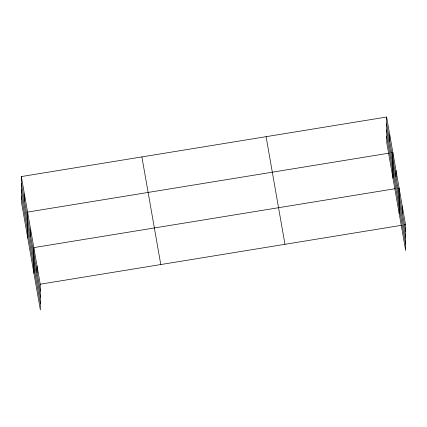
<?xml version="1.0" encoding="UTF-8"?>
<svg xmlns="http://www.w3.org/2000/svg" width="427" height="427" viewBox="0 0 427 427"><rect width="100%" height="100%" fill="white"/><g stroke="black" fill="none" stroke-linecap="round" stroke-linejoin="round"><path stroke-width="0.64" d="M21.35 176.564L40.239 284.201L40.373 309.981L21.483 202.345L21.35 176.564L386.627 117.019L405.517 224.655L405.65 250.435L386.761 142.799L386.627 117.019M388.949 153.176L27.584 212.086L27.718 237.866M391.554 152.754L392.861 152.54L392.995 178.321M395.183 188.697L33.818 247.607L33.952 273.387M397.788 188.27L399.09 188.061L399.229 213.836M40.239 284.201L401.604 225.291M404.214 224.869L405.517 224.655M386.659 123.761L405.549 231.402M386.691 130.043L405.581 237.679M386.729 136.517L405.618 244.153M266.085 136.667L284.974 244.308M141.892 156.917L160.782 264.553M21.387 183.311L40.277 290.947M21.419 189.593L40.309 297.229M21.451 196.062L40.341 303.698M402.303 206.358L402.341 213.1M395.973 170.298L396.01 177.045M389.744 134.777L389.776 141.524M37.026 265.904L37.064 272.645M30.701 229.843L30.733 236.59M24.467 194.328L24.504 201.069"/></g></svg>
